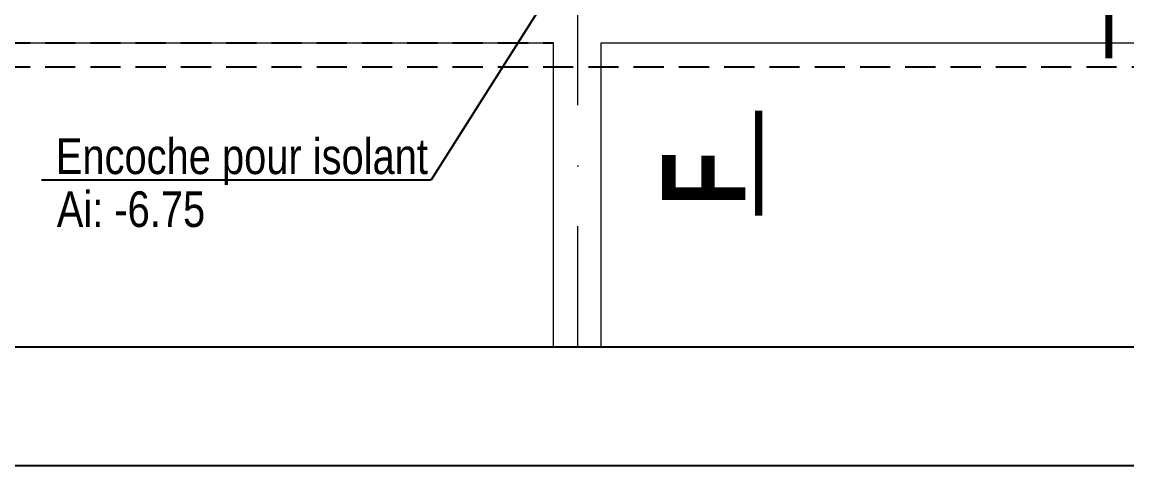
# Model space of a CAD drawing. Header units: centimetres. Extents: x 10776 to 19730, y -16504 to -13534.
# Drawn here: x 13036.1 to 13501, y -16504 to -16317.4 of the extents above; entities that cross this region are included whole.
import ezdxf
from ezdxf.enums import TextEntityAlignment as Align

# ---------------------------------------------------------------- set-up
doc = ezdxf.new("R2010")
doc.units = ezdxf.units.CM
doc.linetypes.add('CACHEX2', pattern=[19.05, 12.7, -6.35])
doc.linetypes.add('TIRETPTX2', pattern=[50.8, 25.4, -12.7, 0, -12.7])
for name, color, linetype in [('01_cote_gen', 4, 'Continuous'), ('01_murs_sup', 2, 'CACHEX2'), ('01_texte', 230, 'Continuous')]:
    doc.layers.add(name, color=color, linetype=linetype)
doc.layers.add('01_murs_coup', color=5, linetype='Continuous', lineweight=60)
doc.layers.add('01_tram_axes', color=2, linetype='TIRETPTX2', lineweight=9)
doc.styles.add('impact', font='impact.ttf')
doc.styles.add('MATTE_TXT', font='arial.ttf')

msp = doc.modelspace()

# ---------------------------------------------------------------- linework, layer by layer
at = {"layer": '01_cote_gen'}
msp.add_line((18679.76, -16504.04), (10775.83, -16504.04), dxfattribs=at)
at = {"layer": '01_murs_coup', "lineweight": 5}
for p, q in [((12702.87, -16326.15), (13259.74, -16326.15)), ((13259.74, -16454.04), (13259.74, -16326.15)), ((13279.74, -16454.04), (13279.74, -16326.15)), ((13279.74, -16326.15), (13539.47, -16326.15))]:
    msp.add_line(p, q, dxfattribs=at)
at = {"layer": '01_murs_sup'}
for p, q in [((12702.87, -16326.15), (13259.74, -16326.15)), ((12702.87, -16336.15), (14899.47, -16336.15))]:
    msp.add_line(p, q, dxfattribs=at)
at = {"layer": '01_texte'}
for p, q in [((13263.16, -16296.85), (13208.2, -16383.76)), ((13044.28, -16383.76), (13208.2, -16383.76)), ((18679.76, -16454.04), (10825.83, -16454.04))]:
    msp.add_line(p, q, dxfattribs=at)
at = {"layer": '01_texte', "const_width": 3}
for points in [[(13493.37, -16332.63), (13493.37, -16301.15)], [(13346.03, -16354.56), (13346.03, -16398.82)]]:
    msp.add_lwpolyline(points, dxfattribs=at)
at = {"layer": '01_tram_axes', "ltscale": 2}
msp.add_line((13269.87, -16454.04), (13269.87, -15494.5), dxfattribs=at)

# ---------------------------------------------------------------- texts
at = {"layer": '01_texte', "style": 'MATTE_TXT', "width": 0.8}
for s, p in [('Encoche pour isolant', (13128.58, -16385.8)), ('Ai: -6.75', (13081.91, -16408.06))]:
    msp.add_text(s, height=15, dxfattribs=at).set_placement(p, align=Align.BOTTOM_CENTER)
at = {"layer": '01_texte', "style": 'impact'}
msp.add_text('F', height=35, rotation=90, dxfattribs=at).set_placement((13350.88, -16383.3), align=Align.BOTTOM_CENTER)

doc.saveas('drawing.dxf')
